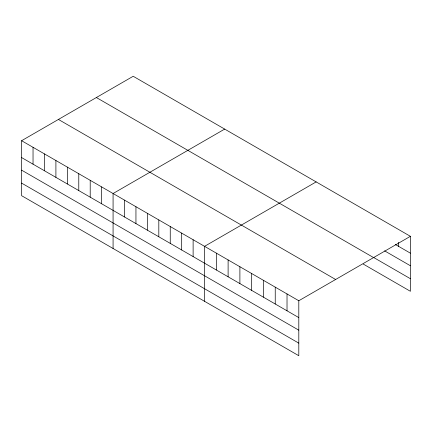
<?xml version="1.0" encoding="UTF-8"?>
<svg xmlns="http://www.w3.org/2000/svg" width="432" height="432" viewBox="0 0 432 432"><rect width="100%" height="100%" fill="white"/><g stroke="black" fill="none" stroke-linecap="round" stroke-linejoin="round"><path stroke-width="0.65" d="M21.6 140.708L298.804 300.748L298.804 355.725L21.6 195.68L21.6 140.708L133.196 76.275L410.4 236.32L410.4 291.292L363.274 264.087M224.678 129.092L113.076 193.52L113.076 248.497M316.154 181.904L204.552 246.337L204.552 301.309M298.804 300.748L410.4 236.32M395.253 244.426L410.4 253.168M384.593 250.852L410.4 265.75M373.372 257.337L410.4 278.71M96.374 97.54L373.572 257.58M58.428 119.448L335.626 279.488M21.6 157.561L298.804 317.601M21.6 170.143L298.804 330.183M21.6 183.103L298.804 343.143M398.617 242.325L398.617 246.37M287.021 293.949L287.021 310.802M275.238 287.145L275.238 303.998M263.461 280.341L263.461 297.194M251.678 273.542L251.678 290.396M239.895 266.738L239.895 283.592M228.112 259.94L228.112 276.793M216.335 253.136L216.335 269.989M193.12 239.733L193.12 256.586M181.683 233.134L181.683 249.982M170.251 226.53L170.251 243.383M158.814 219.926L158.814 236.779M147.382 213.327L147.382 230.18M135.945 206.723L135.945 223.576M124.513 200.124L124.513 216.977M101.644 186.921L101.644 203.774M90.207 180.317L90.207 197.17M78.775 173.718L78.775 190.571M67.338 167.114L67.338 183.967M55.906 160.515L55.906 177.368M44.469 153.911L44.469 170.764M33.037 147.312L33.037 164.165"/></g></svg>
